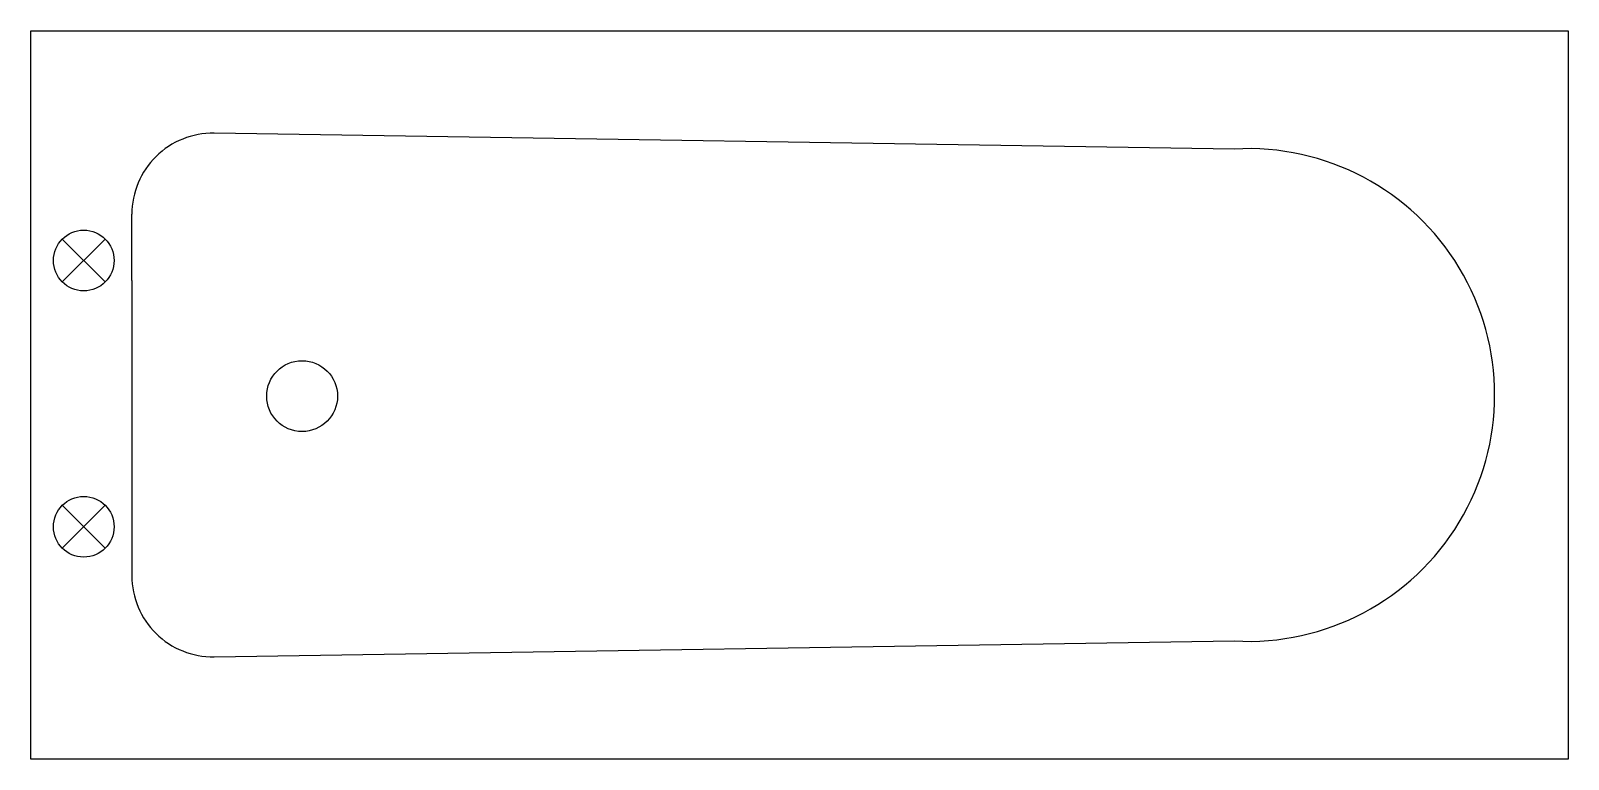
# Model space of a CAD drawing. Header units: metres. Extents: x 22400 to 23524, y -137351 to -136819.
import ezdxf

# ---------------------------------------------------------------- set-up
doc = ezdxf.new("R2010")
doc.units = ezdxf.units.M
doc.layers.add('PF', color=7, linetype='Continuous')

msp = doc.modelspace()

# ---------------------------------------------------------------- linework, layer by layer
at = {"layer": 'PF'}
for p, q in [((22399.65, -137351.22), (22399.65, -136818.72)), ((23279.75, -136905.18), (22533.69, -136893.61)), ((22473.61, -137001.26), (22473.61, -136952.77)), ((22454.1, -137002.35), (22422.72, -136970.97)), ((22422.72, -137002.35), (22454.1, -136970.97)), ((22473.61, -137001.26), (22473.61, -137168.68)), ((22454.1, -137197), (22422.72, -137165.62)), ((22422.72, -137197), (22454.1, -137165.62)), ((22473.61, -137168.68), (22473.61, -137217.17)), ((22533.69, -137276.33), (23279.75, -137264.76))]:
    msp.add_line(p, q, dxfattribs=at)
msp.add_lwpolyline([(22399.65, -136818.72), (23523.82, -136818.72), (23523.82, -137351.22), (22399.65, -137351.22)], dxfattribs=at)
for centre, radius in [((22438.41, -136986.66), 22.19), ((22598.06, -137085.79), 25.89), ((22438.41, -137181.31), 22.19)]:
    msp.add_circle(centre, radius, dxfattribs=at)
for centre, radius, start, end in [((22532.77, -136952.77), 59.17, 89.11, 180), ((23289.92, -137084.97), 180.08, 266.76, 93.24), ((22532.77, -137217.17), 59.17, 180, 270.89)]:
    msp.add_arc(centre, radius, start, end, dxfattribs=at)

doc.saveas('drawing.dxf')
